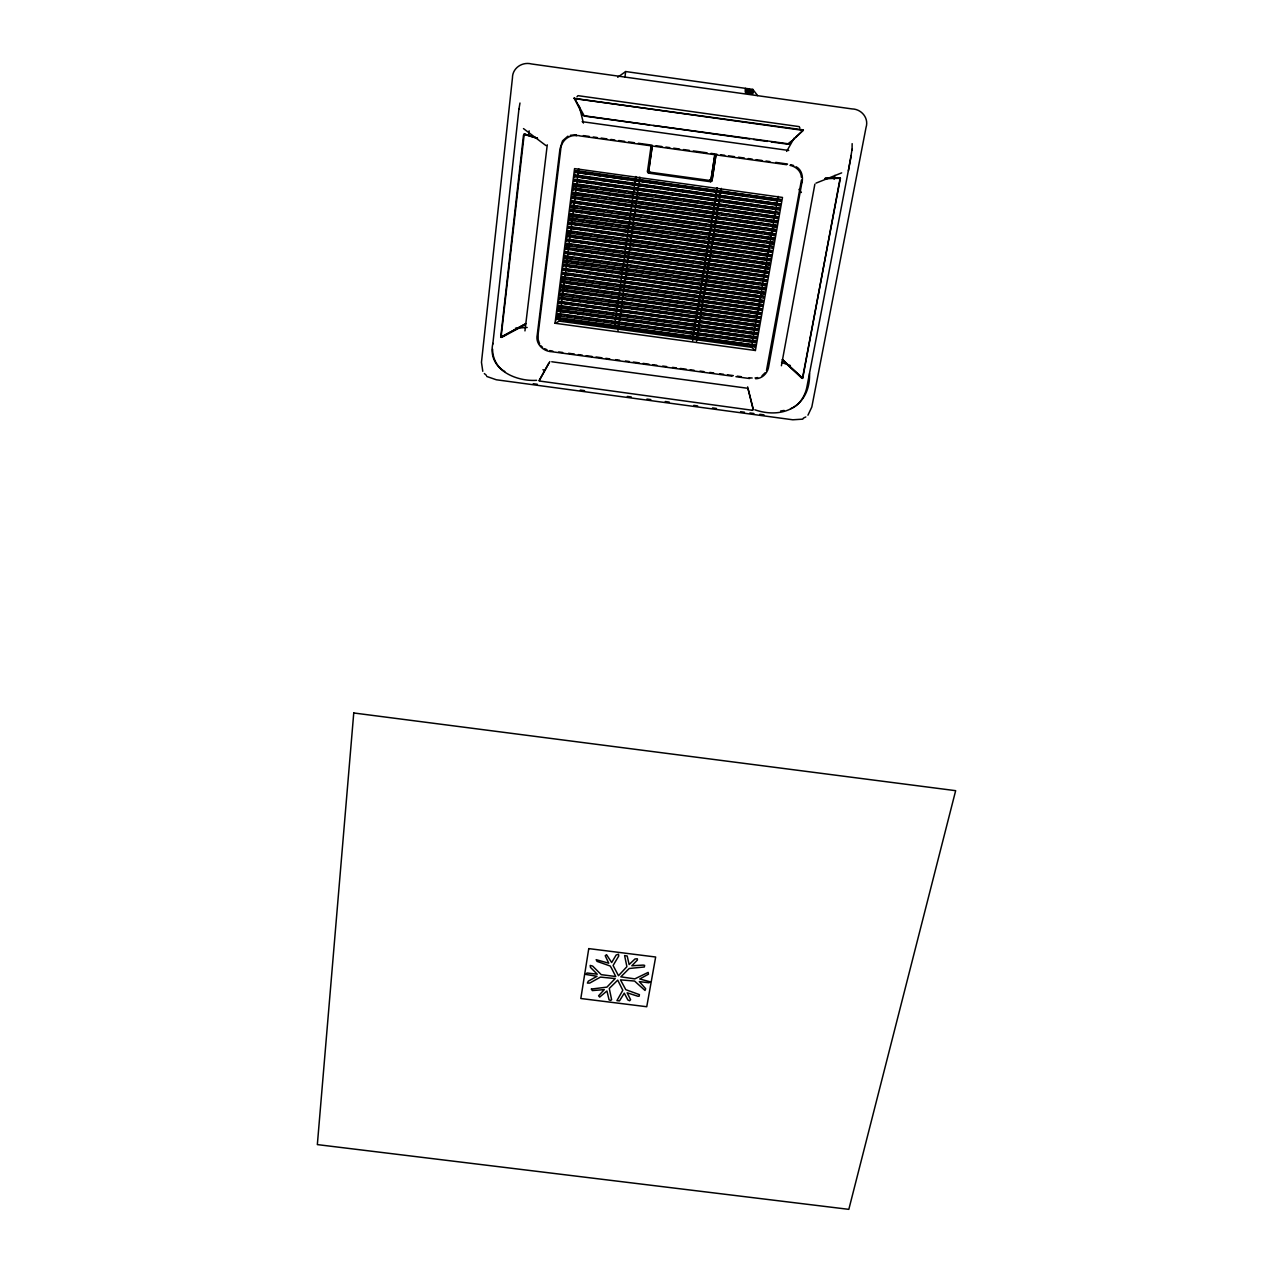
<?xml version="1.0" encoding="UTF-8"?>
<svg xmlns="http://www.w3.org/2000/svg" width="1273" height="1273" viewBox="0 0 1273 1273"><rect width="100%" height="100%" fill="white"/><g stroke="black" fill="none" stroke-linecap="round" stroke-linejoin="round"><path stroke-width="1.5" d="M782.434 359.829L802.706 378.272L840.196 177.918M711.973 180.877L715.967 154.86L711.973 180.877L710.684 181.753L648.403 173.112L647.527 170.773L648.498 171.966L710.732 180.607L712.005 179.716M710.684 181.753L710.732 180.607M711.018 179.668L714.853 154.701L711.018 179.668L709.729 180.559L711.05 178.522M492.81 344.108L518.938 109.16M492.874 343.392C487.018 368.947 515.406 381.757 536.617 380.325M781.399 365.749L814.863 184.171M802.451 378.463L840.275 178.681M852.083 149.928L852.146 143.642M648.403 173.112L648.498 171.966M648.705 171.028L652.237 145.997L648.705 171.028L649.676 172.221L648.8 169.882M525.924 323.597L500.703 337.297L523.489 135.161L524.715 134.031L537.477 138.232L524.221 134.095M528.725 134.779L529.17 130.833M547.263 144.82L524.953 330.916M801.433 180.098L766.473 370.57M801.99 182.628C803.311 176.788 801.799 169.723 796.134 166.731M555.044 323.262L574.553 168.609L782.497 197.442L755.398 350.505L555.044 323.262L559.324 321.13L751.547 347.274L755.398 350.505M556.556 319.809L556.874 317.502L755.144 345.158L754.857 346.781L556.667 319.157M557.065 315.752L557.383 313.444L755.86 341.132L755.573 342.771L557.065 315.752L561.107 315.64M557.59 311.694L557.892 309.387L756.576 337.106L756.273 338.761L557.685 311.042M558.099 307.62L558.417 305.313L757.276 333.08L756.989 334.719L558.099 307.62L575.921 309.387M558.608 303.547L558.927 301.224L757.992 329.039L757.706 330.694L558.72 302.894M559.133 299.457L559.436 297.134L758.708 324.997L758.422 326.636L559.229 298.805M559.643 295.352L559.961 293.045L759.424 320.939L759.138 322.594L559.643 295.352L563.653 295.241M560.168 291.262L560.486 288.939L760.14 316.866L759.854 318.521L560.263 290.61M560.693 287.141L560.995 284.834L760.872 312.792L760.57 314.463L560.693 287.141L570.575 287.841M561.202 283.02L561.52 280.712L761.588 308.718L761.302 310.373L561.313 282.383M561.727 278.898L562.045 276.575L762.304 304.629L762.018 306.284L561.727 278.898L565.753 278.787M562.252 274.761L562.571 272.438L763.036 300.523L762.734 302.194L562.348 274.125M562.777 270.608L563.096 268.285L763.768 296.418L763.466 298.089L562.873 269.971M563.303 266.455L563.621 264.132L764.484 292.297L764.198 293.983L563.398 265.834M563.828 262.302L564.146 259.978L765.216 288.175L764.914 289.862L563.828 262.302L567.869 262.206M564.353 258.133L564.671 255.793L765.948 284.054L765.646 285.725L564.353 258.133L572.261 258.578M564.878 253.948L565.196 251.624L766.68 279.901L766.378 281.588L564.989 253.327M565.419 249.763L565.721 247.423L767.412 275.764L767.11 277.45L565.514 249.142M565.944 245.562L566.262 243.238L768.144 271.61L767.842 273.297L565.944 245.562L571.927 245.753M566.469 241.361L566.787 239.022L768.892 267.441L768.59 269.128L566.58 240.74M567.01 237.144L567.328 234.805L769.624 263.256L769.322 264.959L567.106 236.523M567.535 232.927L567.853 230.588L770.356 259.087L770.054 260.79L567.535 232.927L573.534 233.118M568.076 228.694L568.394 226.355L771.104 254.886L770.802 256.605L568.172 228.074M568.617 224.462L568.936 222.107L771.852 250.686L771.549 252.404L568.713 223.841M569.142 220.213L569.461 217.858L772.584 246.485L772.281 248.203L569.142 220.213L575.11 220.404M569.683 215.949L570.002 213.609L773.332 242.268L773.029 243.986L569.683 215.949L587.378 217.763M570.224 211.684L570.543 209.345L774.079 238.035L773.777 239.754L570.32 211.079M570.765 207.419L571.084 205.064L774.827 233.802L774.525 235.537L570.765 207.419L576.733 207.61M571.306 203.123L571.625 200.784L775.575 229.554L775.273 231.288L571.402 202.518M571.848 198.843L572.166 196.488L776.339 225.305L776.021 227.04L571.943 198.238M572.389 194.53L572.707 192.175L777.087 221.056L776.785 222.791L572.389 194.53L588.206 196.106M572.945 190.234L573.264 187.863L777.835 216.776L777.532 218.526L573.041 189.629M573.486 185.906L573.805 183.551L778.599 212.496L778.28 214.246L573.486 185.906L587.362 187.211M574.028 181.578L574.346 179.222L779.347 208.215L779.044 209.965L574.123 180.989M574.584 177.249L574.903 174.878L780.11 203.919L779.808 205.669L574.68 176.645M575.125 172.905L575.444 170.534L780.874 199.606L780.556 201.373L575.221 172.301M624.932 77.335L625.664 71.543L752.804 89.381L757.626 95.618M559.324 321.13L578.69 168.72M852.098 149.227L848.423 170.773M614.302 328.37L635.784 176.533M617.946 330.869L639.842 177.09M650.758 148.67L651.108 145.838L647.416 171.919M693.021 337.074L716.985 188.197M692.639 340.782L717.256 187.831M696.617 339.573L705.178 286.68M705.815 282.765L714.058 231.845M715.012 225.973L721.043 188.77M696.554 341.307L721.314 188.388M753.282 408.983L752.327 410.272L539.131 380.977M518.907 109.335L519.973 103.018M751.547 347.274L778.089 196.376M802.245 180.607L768.765 366.099C768.017 372.782 762.559 378.638 755.637 378.749M834.133 179.238L834.865 175.372M851.255 155.529L807.082 385.99C805.57 395.012 800.017 405.212 790.533 408.744M809.548 373.594C810.424 405.864 783.436 419.629 754.841 409.795M539.322 380.532L549.841 361.58M753.345 409.524L752.343 410.097M799.89 128.032L799.221 126.616L577.974 95.666L576.94 96.843M788.862 144.072L803.422 130.085L795.848 136.975M574.425 98.419L803.072 130.387M539.259 380.277L548.695 363.362M786.619 151.407L794.209 138.041M807.941 415.205L811.824 406.978L866.038 127.475C869.061 118.134 861.55 109.064 852.035 108.921L531.557 63.968C522.28 61.502 512.367 68.026 512.446 77.955L481.465 362.312L482.785 371.286M525.542 323.883L501.244 337.059M765.264 372.639L762.002 375.774M791.52 141.064L787.526 144.151L771.263 141.955M617.707 77.255L625.664 71.543M788.846 143.865L584.816 116.145M567.917 136.131L562.539 140.873L559.945 148.989L537.27 334.672C535.121 343.885 543.253 351.571 552.1 351.762L731.991 376.14M501.689 337.393L524.778 325.013M803.295 418.165L805.825 416.939M816.025 183.121L841.66 172.873M523.855 134.286L537.461 138.423M524.174 134.62L501.069 337.409M802.881 419.135L792.824 419.788L496.311 379.768L486.747 376.458M570.352 135.304L576.112 134.763M755.048 377.97L757.642 377.572M780.651 410.988L784.152 410.463M515.485 328.195L527.181 327.479M824.984 178.538L840.514 178.331M839.814 177.965L824.984 178.443L840.196 178.109M576.749 135.654C568.331 134.524 560.884 141.398 560.693 149.768L538.145 334.163L538.161 339.573L539.641 343.981M788.735 150.469L582.143 121.667M551.766 361.755L746.758 388.154M575.889 135.384L579.342 135.686M749.033 377.747L752.184 378.017M567.042 299.871L580.711 301.733M584.625 302.274L590.481 303.069M594.38 303.611L598.294 304.136M604.15 304.931L610.006 305.727M613.904 306.268L617.819 306.793M621.717 307.334L627.573 308.13M631.488 308.671L637.343 309.466M641.242 309.991L645.156 310.532M651.012 311.328L654.911 311.869M658.825 312.394L664.681 313.19M668.58 313.731L674.451 314.526M678.35 315.052L682.248 315.593M688.12 316.388L693.976 317.184M697.875 317.725L701.789 318.25M705.688 318.791L711.543 319.587M715.458 320.128L721.314 320.923M725.212 321.448L729.127 321.989M734.982 322.785L738.881 323.326M742.796 323.851L748.651 324.647M752.55 325.188L758.422 326.636M558.831 301.876L757.992 329.039M564.623 303.69L578.419 305.584M582.35 306.109L588.269 306.92M592.216 307.461L598.119 308.273M602.065 308.798L605.996 309.339M609.942 309.88L615.846 310.676M619.792 311.217L625.695 312.028M629.642 312.569L635.545 313.365M639.492 313.906L643.438 314.447M647.368 314.988L653.288 315.784M657.218 316.325L663.138 317.136M667.068 317.661L671.014 318.202M676.918 319.014L680.864 319.555M684.81 320.08L690.714 320.891M694.66 321.433L698.591 321.974M704.51 322.769L718.29 324.647M722.237 325.188L728.14 325.999M732.086 326.54L737.99 327.336M741.936 327.877L745.883 328.418M749.813 328.959L755.732 329.755M558.306 305.966L757.276 333.08M579.851 309.912L585.755 310.723M589.685 311.264L595.589 312.06M599.535 312.601L603.466 313.142M607.412 313.683L613.315 314.479M617.246 315.02L623.149 315.815M627.08 316.356L632.983 317.168M636.93 317.693L640.86 318.234M644.806 318.775L650.71 319.571M654.64 320.112L660.544 320.923M664.474 321.448L668.42 321.989M674.324 322.801L678.254 323.326M682.201 323.867L688.104 324.679M692.035 325.204L697.938 326.015M701.869 326.556L707.772 327.352M711.718 327.893L715.649 328.434M719.595 328.959L725.499 329.771M729.429 330.312L735.333 331.107M739.263 331.648L743.209 332.189M749.113 332.985L753.043 333.526M557.797 310.023L756.576 337.106M559.659 311.312L565.546 312.108M569.477 312.649L573.423 313.174M577.353 313.715L583.241 314.526M587.187 315.052L593.075 315.863M597.005 316.388L600.936 316.929M606.839 317.741L610.769 318.266M614.7 318.807L620.603 319.603M624.534 320.144L630.437 320.955M634.368 321.48L640.271 322.292M644.202 322.817L648.132 323.358M652.062 323.899L657.966 324.695M661.896 325.236L667.8 326.031M671.73 326.572L675.661 327.113M681.564 327.909L685.495 328.45M689.425 328.991L695.313 329.787M699.259 330.328L705.147 331.123M709.077 331.664L713.023 332.205M718.911 333.001L722.841 333.542M726.772 334.067L732.675 334.879M736.606 335.42L740.536 335.945M746.439 336.756L752.343 337.552M557.272 314.097L755.86 341.132M566.994 316.436L570.925 316.977M574.855 317.502L580.743 318.314M584.673 318.839L590.561 319.65M594.491 320.175L598.421 320.716M604.309 321.512L608.239 322.053M612.17 322.594L618.057 323.39M621.988 323.931L627.891 324.726M631.822 325.267L637.709 326.063M641.64 326.604L645.57 327.129M649.485 327.67L655.388 328.466M659.319 329.007L665.206 329.802M669.137 330.344L675.024 331.139M678.955 331.68L682.885 332.221M688.773 333.017L692.703 333.558M696.633 334.083L702.521 334.894M706.451 335.42L712.355 336.231M716.269 336.756L720.2 337.297M726.103 338.093L730.034 338.634M733.948 339.175L739.852 339.971M743.782 340.512L749.67 341.307M556.762 318.155L755.144 345.158M564.512 320.223L570.399 321.019M574.314 321.56L578.244 322.085M582.175 322.626L588.062 323.422M591.977 323.963L597.864 324.758M601.795 325.299L605.725 325.824M611.613 326.62L615.527 327.161M619.458 327.702L625.345 328.498M629.26 329.039L635.147 329.834M639.078 330.359L643.008 330.9M648.896 331.696L652.81 332.237M656.741 332.762L662.628 333.574M666.543 334.099L672.43 334.91M676.361 335.436L682.248 336.247M686.179 336.772L690.093 337.313M695.981 338.109L699.911 338.65M703.826 339.175L709.713 339.986M713.644 340.512L719.531 341.323M723.462 341.848L729.349 342.644M733.264 343.185L737.194 343.726M741.109 344.251L746.996 345.063M750.927 345.588L754.857 346.781M558.752 351.953L562.666 352.478M568.554 353.273L574.441 354.085M578.372 354.61L582.286 355.135M586.216 355.676L592.104 356.472M596.019 356.997L601.906 357.793M605.837 358.334L609.751 358.859M615.639 359.654L619.569 360.195M625.441 360.991L629.371 361.516M633.302 362.057L639.173 362.853M643.104 363.378L648.991 364.189M652.906 364.714L656.836 365.24M662.724 366.051L666.638 366.576M672.526 367.372L676.456 367.913M680.371 368.438L686.258 369.234M690.189 369.759L694.103 370.3M699.991 371.095L703.921 371.621M709.809 372.432L713.723 372.957M719.611 373.753L723.541 374.294M727.456 374.819L733.343 375.615M737.274 376.156L741.188 376.681M735.905 376.681L749.59 378.527M533.228 383.714L537.317 384.271M580.281 390.063L584.562 390.652M627.334 396.428L631.249 396.953M646.923 399.07L650.821 399.595M665.27 401.536L669.216 402.077M693.753 405.387L697.652 405.912M712.53 407.917L716.46 408.442M740.568 411.704L744.466 412.229M749.924 412.961L753.871 413.502M759.774 414.298L763.975 414.855M571.529 201.389L775.575 229.554M575.332 203.059L581.204 203.871M585.119 204.412L598.851 206.306M602.766 206.847L608.653 207.658M612.568 208.199L626.284 210.109M630.215 210.65L636.086 211.461M640.017 212.002L643.931 212.543M649.803 213.355L653.733 213.896M657.648 214.437L663.535 215.248M667.45 215.789L673.337 216.601M677.252 217.142L681.166 217.683M685.097 218.224L690.968 219.036M694.899 219.577L700.771 220.388M704.685 220.929L718.418 222.823M722.332 223.364L728.22 224.175M732.134 224.716L738.022 225.528M741.936 226.069L745.851 226.61M749.781 227.151L755.653 227.962M759.583 228.504L763.498 229.045M769.369 229.856L775.273 231.288M570.988 205.669L774.827 233.802M580.647 208.151L586.535 208.963M590.449 209.504L594.364 210.045M598.278 210.586L604.15 211.398M608.064 211.939L611.979 212.48M617.851 213.291L631.567 215.185M635.482 215.726L641.353 216.537M645.268 217.078L649.182 217.619M655.07 218.431L668.771 220.309M672.685 220.85L678.557 221.661M682.471 222.202L686.386 222.743M690.316 223.284L696.188 224.096M700.102 224.637L705.974 225.448M709.888 225.989L715.76 226.801M719.675 227.342L723.589 227.883M727.519 228.424L733.391 229.235M737.306 229.777L743.177 230.588M747.092 231.129L751.006 231.67M754.921 232.211L760.808 233.023M764.723 233.564L774.525 235.537M570.447 209.95L774.079 238.035M576.192 211.891L582.063 212.702M585.978 213.228L591.834 214.039M595.748 214.58L599.663 215.121M603.577 215.662L609.449 216.474M613.363 217.015L619.219 217.826M623.134 218.367L629.005 219.179M632.92 219.704L636.834 220.245M640.749 220.786L646.604 221.597M650.519 222.138L656.391 222.95M660.305 223.491L664.22 224.032M668.134 224.573L674.006 225.385M677.904 225.91L683.776 226.721M687.691 227.262L693.562 228.074M697.477 228.615L701.391 229.156M705.29 229.697L711.161 230.508M715.076 231.049L718.99 231.575M724.862 232.386L738.547 234.28M742.461 234.821L748.333 235.632M752.248 236.173L756.162 236.714M762.018 237.526L773.777 239.754M569.906 214.214L773.332 242.268M591.277 218.304L597.148 219.115M601.047 219.656L606.919 220.452M610.817 220.993L614.732 221.534M618.63 222.075L624.502 222.886M628.416 223.427L634.272 224.223M638.187 224.764L651.856 226.658M655.77 227.199L661.626 227.994M665.54 228.535L669.439 229.076M675.311 229.888L688.979 231.766M692.894 232.307L698.75 233.118M702.664 233.659L706.579 234.2M710.477 234.741L726.119 236.889M730.018 237.43L735.889 238.242M739.788 238.783L743.703 239.324M747.617 239.849L753.473 240.661M757.387 241.202L763.243 242.013M767.158 242.554L773.029 243.986M569.365 218.479L772.584 246.485M579.008 220.945L582.907 221.47M586.821 222.011L592.677 222.823M596.576 223.364L602.431 224.175M606.33 224.7L612.202 225.512M616.1 226.053L619.999 226.594M623.913 227.119L629.769 227.931M633.668 228.472L639.523 229.283M643.422 229.824L649.278 230.62M653.192 231.161L657.091 231.702M661.005 232.243L666.861 233.039M670.76 233.58L676.615 234.391M680.514 234.932L686.37 235.728M690.284 236.269L694.183 236.81M698.081 237.351L703.937 238.162M707.852 238.688L713.707 239.499M717.606 240.04L721.52 240.581M725.419 241.106L731.275 241.918M735.173 242.459L741.029 243.27M744.944 243.811L750.799 244.607M754.698 245.148L758.613 245.689M762.511 246.23L768.367 247.026M568.824 222.727L771.852 250.686M574.616 224.653L580.52 225.464M584.466 226.005L588.397 226.546M592.343 227.103L598.246 227.915M602.177 228.456L608.096 229.267M612.027 229.808L615.973 230.349M621.876 231.161L635.657 233.054M639.603 233.611L645.506 234.423M649.437 234.964L653.383 235.505M657.314 236.046L663.233 236.858M667.163 237.399L673.067 238.21M677.013 238.751L680.944 239.292M684.89 239.833L690.793 240.661M694.74 241.202L700.643 242.013M704.574 242.554L710.477 243.366M714.424 243.907L718.354 244.448M722.3 244.989L728.204 245.8M732.15 246.341L738.054 247.169M741.984 247.71L745.93 248.251M749.861 248.792L755.78 249.603M759.71 250.144L763.657 250.686M568.299 226.976L771.104 254.886M572.102 228.615L576.048 229.156M579.979 229.697L585.882 230.508M589.813 231.049L595.716 231.877M599.647 232.418L603.577 232.959M607.523 233.5L613.411 234.312M617.357 234.853L623.261 235.664M627.191 236.205L631.122 236.746M635.052 237.287L640.956 238.099M644.886 238.64L650.789 239.451M654.72 239.992L660.623 240.804M664.57 241.345L668.5 241.886M672.43 242.427L678.334 243.238M682.264 243.779L688.168 244.591M692.098 245.132L696.029 245.673M699.975 246.214L705.879 247.026M709.809 247.567L715.712 248.378M719.643 248.919L733.407 250.829M737.338 251.37L743.241 252.181M747.187 252.722L751.118 253.263M757.021 254.075L760.952 254.616M764.882 255.157L770.802 256.605M567.758 231.209L770.356 259.087M577.465 233.659L591.213 235.553M595.143 236.094L601.047 236.905M604.977 237.446L610.865 238.258M614.795 238.799L618.726 239.34M622.656 239.881L628.56 240.692M632.49 241.233L638.378 242.045M642.308 242.586L656.072 244.48M660.003 245.021L665.89 245.832M669.821 246.373L675.724 247.169M679.655 247.71L683.585 248.251M687.515 248.792L693.403 249.603M697.333 250.144L701.264 250.686M707.167 251.497L720.916 253.391M724.846 253.932L730.75 254.743M734.68 255.284L740.568 256.096M744.498 256.637L748.429 257.178M752.359 257.719L758.262 258.53M762.193 259.071L766.123 259.612M567.217 235.425L769.624 263.256M572.993 237.335L578.881 238.146M582.811 238.688L586.742 239.229M592.629 240.04L606.362 241.934M610.292 242.459L616.18 243.27M620.11 243.811L625.998 244.623M629.928 245.164L633.859 245.705M637.773 246.246L643.661 247.057M647.591 247.599L651.521 248.14M657.409 248.951L671.157 250.829M675.072 251.37L680.96 252.181M684.89 252.722L688.82 253.263M694.708 254.075L698.638 254.616M702.569 255.157L708.456 255.968M712.371 256.51L718.274 257.305M722.189 257.846L735.937 259.74M739.868 260.281L745.755 261.092M749.67 261.633L753.6 262.174M759.488 262.986L769.322 264.959M566.692 239.642L768.892 267.441M570.495 241.281L576.383 242.093M580.297 242.618L584.227 243.159M588.142 243.7L594.03 244.511M597.944 245.053L601.874 245.594M607.762 246.405L621.479 248.283M625.409 248.824L631.297 249.635M635.211 250.176L639.141 250.717M645.013 251.513L648.944 252.054M652.858 252.595L658.746 253.407M662.676 253.948L668.548 254.759M672.478 255.3L678.366 256.096M682.28 256.637L686.211 257.178M690.125 257.719L696.013 258.53M699.927 259.071L703.858 259.612M709.729 260.408L723.462 262.302M727.392 262.843L733.264 263.654M737.194 264.179L743.082 264.991M746.996 265.532L750.927 266.073M754.841 266.614L760.729 267.425M764.643 267.966L768.59 269.128M566.167 243.859L768.144 271.61M575.842 246.294L581.713 247.089M585.628 247.63L589.558 248.171M595.43 248.983L599.344 249.524M603.259 250.049L609.146 250.861M613.061 251.402L618.933 252.213M622.863 252.738L628.735 253.55M632.649 254.091L636.58 254.632M640.494 255.173L646.366 255.968M650.28 256.51L654.211 257.051M660.082 257.862L673.799 259.74M677.713 260.281L683.585 261.092M687.515 261.633L693.387 262.429M697.302 262.97L701.232 263.511M705.147 264.052L711.018 264.848M714.933 265.389L720.82 266.2M724.735 266.741L730.607 267.553M734.537 268.078L738.451 268.619M742.366 269.16L748.238 269.971M752.168 270.512L758.04 271.308M761.954 271.849L767.842 273.297M565.626 248.06L767.412 275.764M573.343 250.208L587.044 252.086M590.958 252.627L596.83 253.438M600.745 253.979L604.659 254.505M610.531 255.316L624.231 257.194M628.146 257.735L634.018 258.546M637.932 259.071L643.804 259.883M647.718 260.424L651.633 260.965M655.547 261.49L661.419 262.302M665.333 262.843L671.205 263.638M675.12 264.179L680.991 264.991M684.906 265.532L688.82 266.057M692.735 266.598L698.606 267.41M702.521 267.951L708.393 268.746M712.307 269.287L718.179 270.099M722.093 270.624L726.008 271.165M729.922 271.706L735.794 272.517M739.708 273.043L745.58 273.854M749.495 274.395L753.409 274.936M759.281 275.732L763.195 276.273M565.101 252.245L766.68 279.901M568.888 253.852L574.76 254.664M578.674 255.205L584.53 256M588.444 256.541L594.316 257.353M598.215 257.878L602.129 258.419M606.043 258.96L611.915 259.756M615.814 260.297L621.685 261.108M625.6 261.633L631.456 262.445M635.37 262.986L639.285 263.511M643.199 264.052L649.055 264.864M652.969 265.389L658.825 266.2M662.74 266.741L668.611 267.537M672.526 268.078L676.424 268.619M680.339 269.144L686.211 269.956M690.109 270.497L695.981 271.292M699.895 271.833L703.81 272.374M709.666 273.17L713.58 273.711M717.495 274.252L723.35 275.048M727.265 275.589L733.137 276.4M737.035 276.925L740.95 277.466M746.821 278.278L760.506 280.155M564.576 256.43L765.948 284.054M576.176 259.103L582.032 259.915M585.946 260.44L589.845 260.981M593.759 261.522L599.615 262.318M603.513 262.859L609.385 263.654M613.284 264.195L617.198 264.736M623.054 265.532L626.952 266.073M630.867 266.614L636.723 267.41M640.637 267.951L646.493 268.746M650.392 269.287L654.306 269.828M660.162 270.624L673.831 272.502M677.745 273.043L683.601 273.838M687.515 274.379L691.414 274.904M697.27 275.716L701.184 276.257M705.083 276.782L710.955 277.594M714.853 278.119L720.709 278.93M724.623 279.471L730.479 280.267M734.394 280.808L738.292 281.333M742.207 281.874L748.063 282.686M751.961 283.211L755.876 283.752M761.731 284.547L765.646 285.725M564.034 260.599L765.216 288.175M571.816 262.747L577.719 263.559M581.666 264.1L587.569 264.911M591.515 265.452L595.462 265.993M601.365 266.805L605.312 267.346M609.242 267.887L615.161 268.683M619.092 269.224L625.011 270.035M628.957 270.576L632.888 271.117M636.834 271.658L642.738 272.47M646.684 273.011L652.603 273.822M656.534 274.363L660.48 274.904M666.384 275.716L670.33 276.257M674.276 276.798L680.18 277.609M684.126 278.151L690.03 278.946M693.976 279.487L697.922 280.028M701.853 280.569L707.772 281.381M711.702 281.922L717.622 282.733M721.568 283.274L725.499 283.815M731.418 284.627L745.198 286.52M749.145 287.062L755.064 287.873M758.994 288.414L762.941 288.939M563.509 264.768L764.484 292.297M569.302 266.63L575.205 267.441M579.151 267.982L583.082 268.523M588.985 269.335L592.932 269.876M596.862 270.417L602.766 271.229M606.712 271.754L612.615 272.565M616.546 273.106L622.449 273.918M626.396 274.459L630.326 275M634.272 275.541L640.176 276.352M644.106 276.877L650.01 277.689M653.956 278.23L657.886 278.771M661.817 279.312L667.736 280.124M671.667 280.665L677.57 281.476M681.501 282.001L687.42 282.813M691.35 283.354L695.281 283.895M699.227 284.436L705.131 285.247M709.061 285.788L714.965 286.6M718.911 287.125L722.841 287.666M726.788 288.207L732.691 289.019M736.621 289.56L742.525 290.371M746.471 290.912L752.375 291.724M756.305 292.249L764.198 293.983M562.984 268.921L763.768 296.418M566.803 270.512L572.707 271.324M576.637 271.865L580.568 272.406M584.514 272.947L590.401 273.743M594.348 274.284L600.235 275.095M604.166 275.636L610.069 276.448M614 276.973L617.93 277.514M621.876 278.055L627.764 278.867M631.71 279.408L637.598 280.219M641.528 280.744L645.475 281.285M651.362 282.097L655.293 282.638M659.239 283.179L665.127 283.974M669.073 284.516L674.961 285.327M678.891 285.868L682.837 286.409M686.768 286.95L692.655 287.746M696.602 288.287L700.532 288.828M706.435 289.639L710.366 290.18M716.253 290.976L720.2 291.517M724.13 292.058L730.018 292.87M733.964 293.411L739.852 294.206M743.798 294.747L749.686 295.559M753.616 296.1L757.562 296.641M562.459 273.074L763.036 300.523M564.321 274.395L570.209 275.191M574.139 275.732L578.069 276.273M582 276.814L587.887 277.625M591.818 278.151L595.748 278.692M601.636 279.503L615.4 281.381M619.33 281.922L625.218 282.733M629.148 283.258L635.036 284.07M638.966 284.611L642.897 285.152M646.827 285.677L652.715 286.489M656.645 287.03L662.549 287.841M666.463 288.366L672.367 289.178M676.297 289.719L680.228 290.26M684.158 290.785L690.046 291.597M693.976 292.138L699.864 292.949M703.794 293.474L707.724 294.015M713.612 294.827L717.542 295.368M721.473 295.893L727.376 296.704M731.291 297.246L737.194 298.057M741.125 298.582L745.055 299.123M748.985 299.664L754.873 300.476M758.803 301.001L762.734 302.194M561.95 277.212L762.304 304.629M569.683 279.328L575.571 280.14M579.486 280.681L585.373 281.476M589.304 282.017L593.234 282.558M599.122 283.354L612.854 285.232M616.784 285.773L622.672 286.584M626.587 287.109L630.517 287.65M636.405 288.462L640.335 289.003M644.249 289.528L650.137 290.339M654.067 290.881L657.998 291.406M663.885 292.217L669.773 293.029M673.688 293.554L677.618 294.095M681.548 294.636L687.436 295.431M691.35 295.973L697.238 296.784M701.168 297.325L705.099 297.85M709.013 298.391L714.901 299.203M718.831 299.728L724.719 300.539M728.649 301.08L734.537 301.876M738.451 302.417L742.382 302.958M746.312 303.499L752.2 304.295M756.114 304.836L762.018 306.284M561.425 281.349L761.588 308.718M567.185 283.195L573.073 283.99M576.987 284.531L582.875 285.327M586.789 285.868L590.72 286.409M594.634 286.934L600.522 287.746M604.436 288.287L610.324 289.082M614.238 289.623L620.126 290.419M624.041 290.96L627.971 291.501M631.885 292.026L637.773 292.838M641.687 293.379L647.575 294.174M651.49 294.715L655.42 295.256M661.292 296.052L675.024 297.93M678.939 298.471L684.826 299.266M688.741 299.807L694.628 300.619M698.543 301.144L702.473 301.685M706.388 302.226L712.275 303.022M716.19 303.563L722.077 304.358M725.992 304.899L731.88 305.711M735.794 306.236L739.724 306.777M743.639 307.318L749.526 308.114M753.441 308.655L759.329 309.45M560.9 285.47L760.872 312.792M574.505 288.382L580.377 289.178M584.291 289.719L588.206 290.244M592.12 290.785L598.008 291.581M601.922 292.122L607.794 292.933M611.708 293.458L617.58 294.27M621.51 294.795L625.425 295.336M629.339 295.877L635.211 296.673M639.126 297.214L645.013 298.009M648.928 298.55L652.842 299.075M658.714 299.887L662.628 300.412M666.559 300.953L672.43 301.765M676.345 302.29L682.217 303.101M686.131 303.626L690.061 304.167M695.933 304.963L699.848 305.504M703.762 306.045L709.634 306.841M713.564 307.382L719.436 308.177M723.35 308.718L729.222 309.514M733.137 310.055L737.067 310.596M740.981 311.121L746.853 311.933M750.768 312.458L760.57 314.463M560.375 289.576L760.14 316.866M562.22 290.881L568.092 291.676M572.007 292.217L577.878 293.013M581.793 293.554L585.707 294.079M589.622 294.62L595.493 295.416M599.408 295.957L603.322 296.498M609.178 297.293L615.05 298.089M618.964 298.63L622.879 299.171M626.793 299.696L632.665 300.508M636.58 301.033L642.451 301.828M646.366 302.369L650.28 302.91M656.136 303.706L660.051 304.247M663.965 304.772L669.837 305.584M673.751 306.109L679.623 306.92M683.537 307.445L687.452 307.986M693.324 308.782L707.008 310.66M710.923 311.185L716.794 311.996M720.709 312.522L726.581 313.333M730.495 313.858L734.41 314.399M740.281 315.195L744.196 315.736M748.11 316.261L753.982 317.072M559.865 293.681L759.424 320.939M569.524 296.052L573.439 296.577M577.337 297.118L583.209 297.914M587.124 298.455L592.979 299.25M596.894 299.776L600.792 300.317M606.664 301.112L612.52 301.924M616.434 302.449L620.349 302.99M624.247 303.515L630.119 304.327M634.034 304.852L639.889 305.647M643.804 306.188L647.718 306.713M653.574 307.525L657.489 308.05M661.387 308.591L667.259 309.387M671.173 309.928L677.029 310.723M680.944 311.264L684.842 311.79M690.714 312.585L696.586 313.397M700.484 313.922L704.399 314.463M708.313 314.988L714.169 315.799M718.083 316.325L723.939 317.12M727.854 317.661L731.768 318.202M737.624 318.998L741.538 319.523M745.437 320.064L751.309 320.86M755.223 321.401L759.138 322.594M559.34 297.787L758.708 324.997M649.501 124.961L584.164 115.763L574.362 97.941M653.431 125.518L749.67 138.948M753.6 139.489L767.348 141.414M583.384 135.606L589.288 136.434M593.202 136.975L597.132 137.532M601.063 138.073L606.95 138.884M610.865 139.441L614.795 139.982M618.726 140.539L624.613 141.351M628.544 141.892L634.431 142.719M638.346 143.26L652.094 145.17M656.009 145.727L661.912 146.538M665.827 147.095L669.757 147.636M673.688 148.177L679.575 149.005M683.49 149.546L689.377 150.373M693.308 150.914L707.056 152.824M710.971 153.381L716.858 154.192M720.789 154.749L724.719 155.29M728.633 155.831L734.537 156.659M738.451 157.2L744.339 158.027M748.269 158.568L752.2 159.109M756.114 159.666L762.002 160.478M765.932 161.035L769.863 161.576M775.75 162.387L787.526 164.026M580.074 135.94L786.682 164.71M575.348 171.123L780.874 199.606M577.178 172.571L590.863 174.481M594.777 175.022L600.649 175.833M604.564 176.374L608.462 176.915M612.377 177.456L628.019 179.62M631.933 180.161L637.805 180.973M641.703 181.514L645.618 182.055M649.532 182.596L655.404 183.423M659.303 183.964L665.174 184.776M669.089 185.317L682.774 187.211M686.688 187.752L692.544 188.563M696.458 189.104L710.143 190.998M714.058 191.539L719.929 192.366M723.844 192.907L729.7 193.719M733.614 194.26L737.528 194.801M741.427 195.342L747.299 196.153M751.213 196.694L757.085 197.506M760.983 198.047L764.898 198.588M768.812 199.129L774.684 199.941M574.807 175.483L780.11 203.919M580.536 177.456L596.162 179.62M600.076 180.161L605.932 180.973M609.831 181.514L613.745 182.055M617.644 182.596L623.515 183.407M627.414 183.948L633.286 184.76M637.184 185.301L650.853 187.195M654.768 187.736L660.623 188.547M664.538 189.088L668.436 189.629M674.292 190.441L678.207 190.982M682.105 191.523L687.977 192.334M691.875 192.875L697.747 193.703M701.646 194.244L705.56 194.785M709.459 195.326L715.315 196.137M719.229 196.678L725.085 197.49M728.999 198.031L742.668 199.925M746.583 200.466L752.438 201.277M756.337 201.818L762.209 202.63M766.107 203.171L770.022 203.712M773.92 204.253L779.808 205.669M574.25 179.811L779.347 208.215M578.069 181.53L582.016 182.071M585.946 182.628L591.865 183.439M595.796 183.98L601.715 184.808M605.646 185.349L609.592 185.89M613.538 186.431L619.442 187.258M623.388 187.799L627.318 188.34M633.238 189.168L637.168 189.709M641.115 190.25L647.018 191.077M650.964 191.618L656.868 192.446M660.814 192.987L664.761 193.528M668.691 194.069L674.61 194.896M678.541 195.437L684.46 196.265M688.391 196.806L692.337 197.347M696.283 197.888L702.187 198.715M706.133 199.256L710.063 199.797M715.983 200.625L719.913 201.166M723.86 201.707L729.763 202.534M733.709 203.075L739.629 203.903M743.559 204.444L747.506 204.985M751.436 205.526L757.355 206.353M761.286 206.894L767.205 207.706M771.152 208.263L775.082 208.804M573.709 184.139L778.599 212.496M591.293 187.768L597.196 188.579M601.142 189.12L614.907 191.03M618.853 191.571L624.757 192.382M628.687 192.939L632.633 193.48M636.564 194.021L642.467 194.849M646.398 195.39L652.301 196.201M656.247 196.742L670.028 198.652M673.958 199.193L679.862 200.02M683.792 200.561L697.572 202.471M701.503 203.012L707.422 203.823M711.352 204.38L715.283 204.921M719.229 205.462L725.133 206.274M729.063 206.831L734.967 207.642M738.913 208.183L752.677 210.093M756.623 210.634L762.527 211.445M766.457 212.002L772.361 212.814M573.168 188.468L777.835 216.776M578.929 190.441L582.859 190.982M586.805 191.523L592.693 192.35M596.623 192.891L600.554 193.432M606.457 194.244L610.388 194.785M614.318 195.342L620.222 196.153M624.152 196.694L630.055 197.506M633.986 198.063L637.916 198.604M641.847 199.145L647.75 199.956M651.681 200.498L657.584 201.325M661.514 201.866L665.445 202.407M669.375 202.948L675.279 203.76M679.209 204.317L685.113 205.128M689.043 205.669L702.807 207.579M706.738 208.12L712.625 208.931M716.556 209.472L720.502 210.013M724.432 210.57L730.32 211.382M734.25 211.923L740.154 212.734M744.084 213.275L757.849 215.185M761.779 215.726L767.683 216.537M771.613 217.094L777.532 218.526M572.611 192.78L777.087 221.056M592.136 196.647L598.024 197.458M601.954 197.999L605.884 198.556M609.815 199.097L625.52 201.261M629.451 201.802L635.338 202.614M639.269 203.171L643.199 203.712M647.13 204.253L653.017 205.064M656.948 205.605L662.835 206.417M666.766 206.958L670.696 207.515M674.626 208.056L680.514 208.867M684.444 209.409L688.375 209.95M694.262 210.761L708.011 212.671M711.941 213.212L717.829 214.023M721.759 214.564L725.69 215.105M729.62 215.646L735.508 216.474M739.438 217.015L745.326 217.826M749.256 218.367L755.16 219.179M759.09 219.72L763.004 220.261M766.935 220.818L772.838 221.629M572.07 197.092L776.339 225.305M579.788 199.32L593.536 201.214M597.451 201.755L603.338 202.566M607.269 203.107L611.183 203.648M615.114 204.189L621.001 205.017M624.932 205.558L630.803 206.369M634.734 206.91L640.621 207.722M644.552 208.263L648.466 208.804M652.397 209.345L658.284 210.156M662.199 210.697L668.086 211.509M672.017 212.05L675.947 212.607M679.862 213.148L685.749 213.959M689.68 214.501L695.567 215.312M699.482 215.853L713.214 217.747M717.145 218.288L723.032 219.099M726.947 219.64L730.877 220.181M734.807 220.738L740.695 221.55M744.61 222.091L750.497 222.902M754.428 223.443L760.315 224.255M764.23 224.796L768.16 225.337M772.09 225.878L776.021 227.04M745.437 89.428L752.82 90.463M745.437 90.526L752.836 91.561M745.437 91.608L752.836 92.643M549.745 350.584L552.864 351.157M803.088 129.862L574.187 98.562M543.746 370.029L542.919 369.727M790.804 164.663L793.668 165.554M789.928 165.331C795.768 166.461 801.178 171.059 801.401 177.313M781.542 362.423L790.358 365.542M584.18 116.002L583.018 115.143M544.605 348.691L546.992 349.757M523.474 128.589L545.974 145.599M802.181 377.89L782.402 359.511M504.824 371.541C496.709 367.101 492.492 357.761 492.587 349.104M484.329 373.53L486.413 375.376M782.418 360.036L801.688 378.081M540.93 345.795L542.584 347.37M798.998 189.391L801.401 192.478M582.986 115.35L574.123 98.021M747.633 386.881L753.282 409.19M747.919 388.392L753.123 409.413M579.263 106.216L583.416 123.083M752.804 89.381L752.852 93.741L745.437 92.69L745.437 88.346M749.129 88.871L749.145 93.215M353.751 712.975L317.343 1144.602L848.82 1209.35L955.657 790.676L353.751 712.975M591.388 989.057L592.343 990.585L604.261 989.614L598.596 995.804L599.694 997.077L606.935 990.983L609.083 999.894L610.658 1000.419L611.613 999.687L609.274 988.437L617.723 980.146L622.815 990.267L616.912 1000.658L619.521 1000.864L624.263 993.147L627.891 999.973L629.642 1000.769L630.581 999.655L627.143 992.797L637.725 996.202L639.094 996.266L639.444 994.659L625.791 989.678L620.476 979.86L634.575 981.053L645.029 990.474L645.666 988.723L639.317 981.594L648.928 982.788L650.217 981.833L639.762 978.985L648.45 974.195L648.164 972.397L634.829 978.873L620.842 976.837L629.196 968.498L644.329 966.987L644.631 965.38L643.183 965.093L631.822 965.777L637.423 960.033L637.327 958.776L635.004 958.967L629.133 964.568L627.207 956.023L624.597 955.514L626.905 966.668L618.487 975.707L613.093 965.491L618.742 956.023L618.487 954.225L616.148 955.021L611.677 962.531L606.537 954.686L605.232 955.752L608.749 963.215L596.178 959.667L597.037 961.37L610.165 966L611.183 967.607A10.9 8.227 3.8 0 0 611.597 968.355L615.766 976.518L601.254 974.657L592.661 966.096L590.179 965.427L590.449 967.4L597.244 974.195L586.98 972.986L585.866 974.434L597.037 976.296L588.301 981.181L587.394 983.074L589.685 983.09L600.458 977.091L615.193 978.571L606.919 987.132L591.388 989.057M588.763 948.608L580.822 998.509L646.748 1006.736L655.659 957.01L588.763 948.608"/></g></svg>
